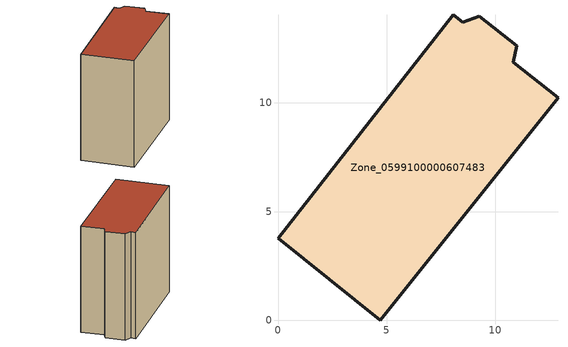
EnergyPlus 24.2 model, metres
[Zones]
Zone_0599100000607483
 floor ground (C_G): 0,3.77 8.05,14.05 8.48,13.7 9.24,13.99 10.98,12.62 10.82,11.86 12.88,10.23 4.71,0 z0
 wall outside (C_F): 8.05,14.05 0,3.77 4.71,0 12.88,10.23 10.82,11.86 10.98,12.62 9.24,13.99 8.48,13.7 8.05,14.05 z0:12.41
 roof outside (C_R): 9.24,13.99 8.48,13.7 8.05,14.05 0,3.77 4.71,0 12.88,10.23 10.82,11.86 10.98,12.62 z12.41
[BUILDING]
Pand.0599100000607483: North Axis=0; Terrain=City; Loads Convergence Tolerance Value=0.04; Temperature Convergence Tolerance Value=0.4; Solar Distribution=FullExterior; Maximum Number of Warmup Days=25; Minimum Number of Warmup Days=1
[Site:Location]
Rotterdam.The.Hague.AP_ZH_NLD Design_Conditions: Latitude=51.96; Longitude=4.45; Time Zone=1; Elevation=-4.5
[SITE:GROUNDTEMPERATURE:BUILDINGSURFACE]
18, 18, 18, 18, 18, 18, 18, 18, 18, 18, 18, 18
[MATERIAL] Thermal Absorptance=0.9; Solar Absorptance=0.7; Visible Absorptance=0.7
Name | Roughness | Thickness | Conductivity | Density | Specific Heat
G.TI.1946 | MediumSmooth | 0.15 | 1 | 540 | 1210
F.TI.1946 | Rough | 0.3 | 0.857143 | 1920 | 840
R.TI.1946 | MediumRough | 0.2 | 0.1 | 1500 | 1000
[CONSTRUCTION]
C_G: G.TI.1946
C_F: F.TI.1946
C_R: R.TI.1946
[ZONE]
Zone_0599100000607483: Type=1; Multiplier=1; Ceiling Height=Autocalculate; Volume=Autocalculate; Floor Area=autocalculate; Part of Total Floor Area=Yes
[ZONEINFILTRATION:DESIGNFLOWRATE]
Infil_Zone_0599100000607483: Zone or ZoneList or Space or SpaceList=Zone_0599100000607483; Schedule=AlwaysOn; Design Flow Rate Calculation Method=Flow/Area; Flow Rate per Floor Area=0.003; Constant Term Coefficient=1; Temperature Term Coefficient=0; Velocity Term Coefficient=0; Velocity Squared Term Coefficient=0
[HVACTEMPLATE:ZONE:IDEALLOADSAIRSYSTEM]
Zone_0599100000607483: Maximum Heating Supply Air Temperature=50; Minimum Cooling Supply Air Temperature=13; Maximum Heating Supply Air Humidity Ratio=0.0156; Minimum Cooling Supply Air Humidity Ratio=0.0077; Heating Limit=NoLimit; Cooling Limit=NoLimit; Dehumidification Control Type=ConstantSensibleHeatRatio; Cooling Sensible Heat Ratio=0.7; Dehumidification Setpoint=60; Humidification Control Type=None; Humidification Setpoint=30; Outdoor Air Method=None; Outdoor Air Flow Rate per Person=0.00944; Outdoor Air Flow Rate per Zone Floor Area=0; Outdoor Air Flow Rate per Zone=0; Demand Controlled Ventilation Type=None; Outdoor Air Economizer Type=NoEconomizer; Heat Recovery Type=None; Sensible Heat Recovery Effectiveness=0.7; Latent Heat Recovery Effectiveness=0.65
[ZONECONTROL:THERMOSTAT]
ThermostatControl_Zone_0599100000607483: Zone or ZoneList=Zone_0599100000607483; Control Type Schedule=DualSetpointControlType; Control 1=Thermostat_Zone_0599100000607483; Temperature Difference Between Cutout And Setpoint=0
[THERMOSTATSETPOINT:DUALSETPOINT]
Thermostat_Zone_0599100000607483: Heating Setpoint Temperature Schedule=HeatingSetpoint_Zone_0599100000607483; Cooling Setpoint Temperature Schedule=CoolingSetpoint_Zone_0599100000607483
[SCHEDULE:COMPACT]
HeatingSetpoint_Zone_0599100000607483: Through: 12/31, For: AllDays, Until: 24:00, 21
CoolingSetpoint_Zone_0599100000607483: Through: 12/31, For: AllDays, Until: 24:00, 24
DualSetpointControlType: Through: 12/31, For: AllDays, Until: 24:00, 4
AlwaysOn: Through: 12/31, For: AllDays, Until: 24:00, 1
